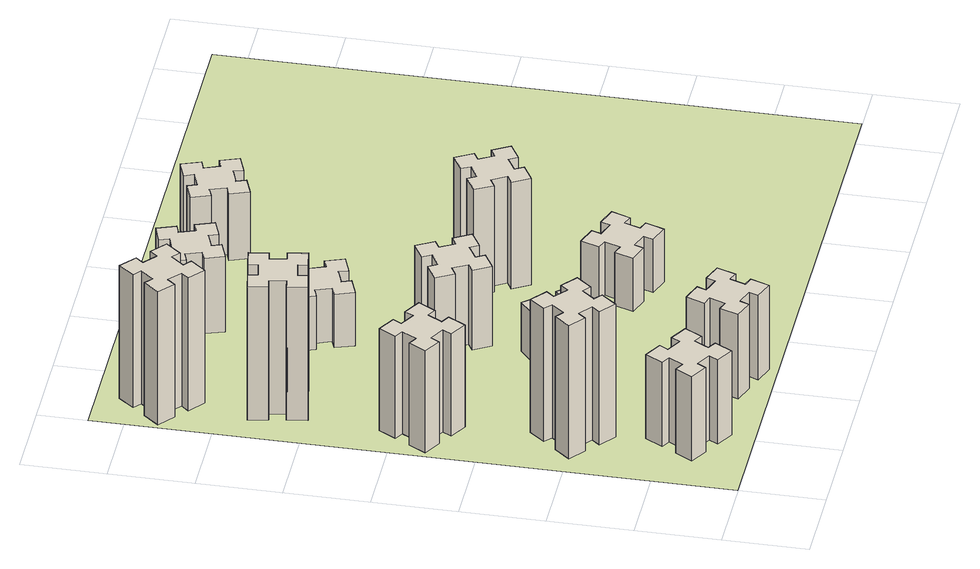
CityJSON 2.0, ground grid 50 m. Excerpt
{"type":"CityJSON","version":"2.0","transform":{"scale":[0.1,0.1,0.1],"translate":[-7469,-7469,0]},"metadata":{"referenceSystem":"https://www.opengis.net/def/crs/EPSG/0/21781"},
"CityObjects":{
"building1":{"type":"Building","attributes":{"class":"1000","function":"1000","usage":"1000","yearOfConstruction":2016,"roofType":"1000","measuredHeight":57,"storeysAboveGround":30,"storeysBelowGround":0},"geometry":[{"type":"Solid","lod":"1","boundaries":[[[[0,1,2,3,4,5,6,7,8,9,10,11,12,13,14,15,16,17,18,19]],[[17,16,20,21]],[[16,15,22,20]],[[15,14,23,22]],[[14,13,24,23]],[[13,12,25,24]],[[12,11,26,25]],[[11,10,27,26]],[[10,9,28,27]],[[9,8,29,28]],[[8,7,30,29]],[[7,6,31,30]],[[6,5,32,31]],[[5,4,33,32]],[[4,3,34,33]],[[3,2,35,34]],[[2,1,36,35]],[[1,0,37,36]],[[0,19,38,37]],[[19,18,39,38]],[[18,17,21,39]],[[24,25,26,27,28,29,30,31,32,33,34,35,36,37,38,39,21,20,22,23]]]]}]},
"building2":{"type":"Building","attributes":{"class":"1000","function":"1000","usage":"1000","yearOfConstruction":2016,"roofType":"1000","measuredHeight":90,"storeysAboveGround":30,"storeysBelowGround":0},"geometry":[{"type":"Solid","lod":"1","boundaries":[[[[40,41,42,43,44,45,46,47,48,49,50,51,52,53,54,55,56,57,58,59]],[[57,56,60,61]],[[56,55,62,60]],[[55,54,63,62]],[[54,53,64,63]],[[53,52,65,64]],[[52,51,66,65]],[[51,50,67,66]],[[50,49,68,67]],[[49,48,69,68]],[[48,47,70,69]],[[47,46,71,70]],[[46,45,72,71]],[[45,44,73,72]],[[44,43,74,73]],[[43,42,75,74]],[[42,41,76,75]],[[41,40,77,76]],[[40,59,78,77]],[[59,58,79,78]],[[58,57,61,79]],[[64,65,66,67,68,69,70,71,72,73,74,75,76,77,78,79,61,60,62,63]]]]}]},
"building3":{"type":"Building","attributes":{"class":"1000","function":"1000","usage":"1000","yearOfConstruction":2016,"roofType":"1000","measuredHeight":69,"storeysAboveGround":30,"storeysBelowGround":0},"geometry":[{"type":"Solid","lod":"1","boundaries":[[[[80,81,82,83,84,85,86,87,88,89,90,91,92,93,94,95,96,97,98,99]],[[97,96,100,101]],[[96,95,102,100]],[[95,94,103,102]],[[94,93,104,103]],[[93,92,105,104]],[[92,91,106,105]],[[91,90,107,106]],[[90,89,108,107]],[[89,88,109,108]],[[88,87,110,109]],[[87,86,111,110]],[[86,85,112,111]],[[85,84,113,112]],[[84,83,114,113]],[[83,82,115,114]],[[82,81,116,115]],[[81,80,117,116]],[[80,99,118,117]],[[99,98,119,118]],[[98,97,101,119]],[[104,105,106,107,108,109,110,111,112,113,114,115,116,117,118,119,101,100,102,103]]]]}]},
"building4":{"type":"Building","attributes":{"class":"1000","function":"1000","usage":"1000","yearOfConstruction":2016,"roofType":"1000","measuredHeight":90,"storeysAboveGround":30,"storeysBelowGround":0},"geometry":[{"type":"Solid","lod":"1","boundaries":[[[[120,121,122,123,124,125,126,127,128,129,130,131,132,133,134,135,136,137,138,139]],[[137,136,140,141]],[[136,135,142,140]],[[135,134,143,142]],[[134,133,144,143]],[[133,132,145,144]],[[132,131,146,145]],[[131,130,147,146]],[[130,129,148,147]],[[129,128,149,148]],[[128,127,150,149]],[[127,126,151,150]],[[126,125,152,151]],[[125,124,153,152]],[[124,123,154,153]],[[123,122,155,154]],[[122,121,156,155]],[[121,120,157,156]],[[120,139,158,157]],[[139,138,159,158]],[[138,137,141,159]],[[144,145,146,147,148,149,150,151,152,153,154,155,156,157,158,159,141,140,142,143]]]]}]},
"building5":{"type":"Building","attributes":{"class":"1000","function":"1000","usage":"1000","yearOfConstruction":2016,"roofType":"1000","measuredHeight":57,"storeysAboveGround":30,"storeysBelowGround":0},"geometry":[{"type":"Solid","lod":"1","boundaries":[[[[160,161,162,163,164,165,166,167,168,169,170,171,172,173,174,175,176,177,178,179]],[[177,176,180,181]],[[176,175,182,180]],[[175,174,183,182]],[[174,173,184,183]],[[173,172,185,184]],[[172,171,186,185]],[[171,170,187,186]],[[170,169,188,187]],[[169,168,189,188]],[[168,167,190,189]],[[167,166,191,190]],[[166,165,192,191]],[[165,164,193,192]],[[164,163,194,193]],[[163,162,195,194]],[[162,161,196,195]],[[161,160,197,196]],[[160,179,198,197]],[[179,178,199,198]],[[178,177,181,199]],[[184,185,186,187,188,189,190,191,192,193,194,195,196,197,198,199,181,180,182,183]]]]}]},
"building6":{"type":"Building","attributes":{"class":"1000","function":"1000","usage":"1000","yearOfConstruction":2016,"roofType":"1000","measuredHeight":90,"storeysAboveGround":30,"storeysBelowGround":0},"geometry":[{"type":"Solid","lod":"1","boundaries":[[[[200,201,202,203,204,205,206,207,208,209,210,211,212,213,214,215,216,217,218,219]],[[217,216,220,221]],[[216,215,222,220]],[[215,214,223,222]],[[214,213,224,223]],[[213,212,225,224]],[[212,211,226,225]],[[211,210,227,226]],[[210,209,228,227]],[[209,208,229,228]],[[208,207,230,229]],[[207,206,231,230]],[[206,205,232,231]],[[205,204,233,232]],[[204,203,234,233]],[[203,202,235,234]],[[202,201,236,235]],[[201,200,237,236]],[[200,219,238,237]],[[219,218,239,238]],[[218,217,221,239]],[[224,225,226,227,228,229,230,231,232,233,234,235,236,237,238,239,221,220,222,223]]]]}]},
"building7":{"type":"Building","attributes":{"class":"1000","function":"1000","usage":"1000","yearOfConstruction":2016,"roofType":"1000","measuredHeight":33,"storeysAboveGround":30,"storeysBelowGround":0},"geometry":[{"type":"Solid","lod":"1","boundaries":[[[[240,241,242,243,244,245,246,247,248,249,250,251,252,253,254,255,256,257,258,259]],[[257,256,260,261]],[[256,255,262,260]],[[255,254,263,262]],[[254,253,264,263]],[[253,252,265,264]],[[252,251,266,265]],[[251,250,267,266]],[[250,249,268,267]],[[249,248,269,268]],[[248,247,270,269]],[[247,246,271,270]],[[246,245,272,271]],[[245,244,273,272]],[[244,243,274,273]],[[243,242,275,274]],[[242,241,276,275]],[[241,240,277,276]],[[240,259,278,277]],[[259,258,279,278]],[[258,257,261,279]],[[264,265,266,267,268,269,270,271,272,273,274,275,276,277,278,279,261,260,262,263]]]]}]},
"building8":{"type":"Building","attributes":{"class":"1000","function":"1000","usage":"1000","yearOfConstruction":2016,"roofType":"1000","measuredHeight":54,"storeysAboveGround":30,"storeysBelowGround":0},"geometry":[{"type":"Solid","lod":"1","boundaries":[[[[280,281,282,283,284,285,286,287,288,289,290,291,292,293,294,295,296,297,298,299]],[[297,296,300,301]],[[296,295,302,300]],[[295,294,303,302]],[[294,293,304,303]],[[293,292,305,304]],[[292,291,306,305]],[[291,290,307,306]],[[290,289,308,307]],[[289,288,309,308]],[[288,287,310,309]],[[287,286,311,310]],[[286,285,312,311]],[[285,284,313,312]],[[284,283,314,313]],[[283,282,315,314]],[[282,281,316,315]],[[281,280,317,316]],[[280,299,318,317]],[[299,298,319,318]],[[298,297,301,319]],[[304,305,306,307,308,309,310,311,312,313,314,315,316,317,318,319,301,300,302,303]]]]}]},
"building9":{"type":"Building","attributes":{"class":"1000","function":"1000","usage":"1000","yearOfConstruction":2016,"roofType":"1000","measuredHeight":36,"storeysAboveGround":30,"storeysBelowGround":0},"geometry":[{"type":"Solid","lod":"1","boundaries":[[[[320,321,322,323,324,325,326,327,328,329,330,331,332,333,334,335,336,337,338,339]],[[337,336,340,341]],[[336,335,342,340]],[[335,334,343,342]],[[334,333,344,343]],[[333,332,345,344]],[[332,331,346,345]],[[331,330,347,346]],[[330,329,348,347]],[[329,328,349,348]],[[328,327,350,349]],[[327,326,351,350]],[[326,325,352,351]],[[325,324,353,352]],[[324,323,354,353]],[[323,322,355,354]],[[322,321,356,355]],[[321,320,357,356]],[[320,339,358,357]],[[339,338,359,358]],[[338,337,341,359]],[[344,345,346,347,348,349,350,351,352,353,354,355,356,357,358,359,341,340,342,343]]]]}]},
"building10":{"type":"Building","attributes":{"class":"1000","function":"1000","usage":"1000","yearOfConstruction":2016,"roofType":"1000","measuredHeight":51,"storeysAboveGround":30,"storeysBelowGround":0},"geometry":[{"type":"Solid","lod":"1","boundaries":[[[[360,361,362,363,364,365,366,367,368,369,370,371,372,373,374,375,376,377,378,379]],[[377,376,380,381]],[[376,375,382,380]],[[375,374,383,382]],[[374,373,384,383]],[[373,372,385,384]],[[372,371,386,385]],[[371,370,387,386]],[[370,369,388,387]],[[369,368,389,388]],[[368,367,390,389]],[[367,366,391,390]],[[366,365,392,391]],[[365,364,393,392]],[[364,363,394,393]],[[363,362,395,394]],[[362,361,396,395]],[[361,360,397,396]],[[360,379,398,397]],[[379,378,399,398]],[[378,377,381,399]],[[384,385,386,387,388,389,390,391,392,393,394,395,396,397,398,399,381,380,382,383]]]]}]},
"building11":{"type":"Building","attributes":{"class":"1000","function":"1000","usage":"1000","yearOfConstruction":2016,"roofType":"1000","measuredHeight":36,"storeysAboveGround":30,"storeysBelowGround":0},"geometry":[{"type":"Solid","lod":"1","boundaries":[[[[400,401,402,403,404,405,406,407,408,409,410,411,412,413,414,415,416,417,418,419]],[[417,416,420,421]],[[416,415,422,420]],[[415,414,423,422]],[[414,413,424,423]],[[413,412,425,424]],[[412,411,426,425]],[[411,410,427,426]],[[410,409,428,427]],[[409,408,429,428]],[[408,407,430,429]],[[407,406,431,430]],[[406,405,432,431]],[[405,404,433,432]],[[404,403,434,433]],[[403,402,435,434]],[[402,401,436,435]],[[401,400,437,436]],[[400,419,438,437]],[[419,418,439,438]],[[418,417,421,439]],[[424,425,426,427,428,429,430,431,432,433,434,435,436,437,438,439,421,420,422,423]]]]}]},
"building12":{"type":"Building","attributes":{"class":"1000","function":"1000","usage":"1000","yearOfConstruction":2016,"roofType":"1000","measuredHeight":72,"storeysAboveGround":30,"storeysBelowGround":0},"geometry":[{"type":"Solid","lod":"1","boundaries":[[[[440,441,442,443,444,445,446,447,448,449,450,451,452,453,454,455,456,457,458,459]],[[457,456,460,461]],[[456,455,462,460]],[[455,454,463,462]],[[454,453,464,463]],[[453,452,465,464]],[[452,451,466,465]],[[451,450,467,466]],[[450,449,468,467]],[[449,448,469,468]],[[448,447,470,469]],[[447,446,471,470]],[[446,445,472,471]],[[445,444,473,472]],[[444,443,474,473]],[[443,442,475,474]],[[442,441,476,475]],[[441,440,477,476]],[[440,459,478,477]],[[459,458,479,478]],[[458,457,461,479]],[[464,465,466,467,468,469,470,471,472,473,474,475,476,477,478,479,461,460,462,463]]]]}]},
"building13":{"type":"Building","attributes":{"class":"1000","function":"1000","usage":"1000","yearOfConstruction":2016,"roofType":"1000","measuredHeight":45,"storeysAboveGround":30,"storeysBelowGround":0},"geometry":[{"type":"Solid","lod":"1","boundaries":[[[[480,481,482,483,484,485,486,487,488,489,490,491,492,493,494,495,496,497,498,499]],[[497,496,500,501]],[[496,495,502,500]],[[495,494,503,502]],[[494,493,504,503]],[[493,492,505,504]],[[492,491,506,505]],[[491,490,507,506]],[[490,489,508,507]],[[489,488,509,508]],[[488,487,510,509]],[[487,486,511,510]],[[486,485,512,511]],[[485,484,513,512]],[[484,483,514,513]],[[483,482,515,514]],[[482,481,516,515]],[[481,480,517,516]],[[480,499,518,517]],[[499,498,519,518]],[[498,497,501,519]],[[504,505,506,507,508,509,510,511,512,513,514,515,516,517,518,519,501,500,502,503]]]]}]},
"landuse1":{"type":"LandUse","attributes":{"name":"plot1","function":"1010"},"geometry":[{"type":"MultiSurface","lod":"1","boundaries":[[[520,521,522,523]]]}]}
},
"vertices":[
[574,446,0],[487,496,0],[517,548,0],[413,608,0],[353,504,0],[405,474,0],[355,387,0],[303,417,0],[243,313,0],[347,253,0],[377,305,0],[464,255,0],[434,203,0],[538,143,0],[598,247,0],[546,277,0],[596,364,0],[648,334,0],[708,438,0],[604,498,0],[596,364,570],[648,334,570],[546,277,570],[598,247,570],[538,143,570],[434,203,570],[464,255,570],[377,305,570],[347,253,570],[243,313,570],[303,417,570],[355,387,570],[405,474,570],[353,504,570],[413,608,570],[517,548,570],[487,496,570],[574,446,570],[604,498,570],[708,438,570],
[484,1067,0],[408,1132,0],[446,1178,0],[354,1255,0],[277,1163,0],[323,1124,0],[259,1048,0],[213,1086,0],[136,994,0],[228,917,0],[266,963,0],[343,899,0],[304,853,0],[396,776,0],[473,868,0],[427,906,0],[492,983,0],[538,944,0],[615,1036,0],[523,1113,0],[492,983,900],[538,944,900],[427,906,900],[473,868,900],[396,776,900],[304,853,900],[343,899,900],[266,963,900],[228,917,900],[136,994,900],[213,1086,900],[259,1048,900],[323,1124,900],[277,1163,900],[354,1255,900],[446,1178,900],[408,1132,900],[484,1067,900],[523,1113,900],[615,1036,900],
[374,1926,0],[287,1976,0],[317,2028,0],[213,2088,0],[153,1984,0],[205,1954,0],[155,1867,0],[103,1897,0],[43,1793,0],[147,1733,0],[177,1785,0],[264,1735,0],[234,1683,0],[338,1623,0],[398,1727,0],[346,1757,0],[396,1844,0],[448,1814,0],[508,1918,0],[404,1978,0],[396,1844,690],[448,1814,690],[346,1757,690],[398,1727,690],[338,1623,690],[234,1683,690],[264,1735,690],[177,1785,690],[147,1733,690],[43,1793,690],[103,1897,690],[155,1867,690],[205,1954,690],[153,1984,690],[213,2088,690],[317,2028,690],[287,1976,690],[374,1926,690],[404,1978,690],[508,1918,690],
[405,2812,0],[307,2795,0],[297,2854,0],[178,2833,0],[199,2715,0],[258,2725,0],[276,2627,0],[217,2617,0],[237,2498,0],[356,2519,0],[345,2578,0],[444,2596,0],[454,2537,0],[572,2557,0],[551,2676,0],[492,2665,0],[475,2764,0],[534,2774,0],[513,2892,0],[395,2871,0],[475,2764,900],[534,2774,900],[492,2665,900],[551,2676,900],[572,2557,900],[454,2537,900],[444,2596,900],[345,2578,900],[356,2519,900],[237,2498,900],[217,2617,900],[276,2627,900],[258,2725,900],[199,2715,900],[178,2833,900],[297,2854,900],[307,2795,900],[405,2812,900],[395,2871,900],[513,2892,900],
[1029,360,0],[995,266,0],[939,287,0],[897,174,0],[1010,133,0],[1031,189,0],[1125,155,0],[1104,99,0],[1217,57,0],[1258,170,0],[1202,191,0],[1236,285,0],[1292,264,0],[1333,377,0],[1220,418,0],[1200,362,0],[1106,396,0],[1127,452,0],[1014,493,0],[973,380,0],[1106,396,570],[1127,452,570],[1200,362,570],[1220,418,570],[1333,377,570],[1292,264,570],[1236,285,570],[1202,191,570],[1258,170,570],[1217,57,570],[1104,99,570],[1125,155,570],[1031,189,570],[1010,133,570],[897,174,570],[939,287,570],[995,266,570],[1029,360,570],[973,380,570],[1014,493,570],
[384,3387,0],[308,3452,0],[346,3498,0],[254,3575,0],[177,3483,0],[223,3444,0],[159,3368,0],[113,3406,0],[36,3314,0],[128,3237,0],[166,3283,0],[243,3219,0],[204,3173,0],[296,3096,0],[373,3188,0],[327,3226,0],[392,3303,0],[438,3264,0],[515,3356,0],[423,3433,0],[392,3303,900],[438,3264,900],[327,3226,900],[373,3188,900],[296,3096,900],[204,3173,900],[243,3219,900],[166,3283,900],[128,3237,900],[36,3314,900],[113,3406,900],[159,3368,900],[223,3444,900],[177,3483,900],[254,3575,900],[346,3498,900],[308,3452,900],[384,3387,900],[423,3433,900],[515,3356,900],
[1083,1332,0],[1006,1267,0],[968,1313,0],[876,1236,0],[953,1144,0],[999,1183,0],[1063,1106,0],[1017,1068,0],[1094,976,0],[1186,1053,0],[1148,1099,0],[1224,1163,0],[1263,1117,0],[1355,1194,0],[1278,1286,0],[1232,1248,0],[1167,1324,0],[1213,1363,0],[1136,1455,0],[1044,1378,0],[1167,1324,330],[1213,1363,330],[1232,1248,330],[1278,1286,330],[1355,1194,330],[1263,1117,330],[1224,1163,330],[1148,1099,330],[1186,1053,330],[1094,976,330],[1017,1068,330],[1063,1106,330],[999,1183,330],[953,1144,330],[876,1236,330],[968,1313,330],[1006,1267,330],[1083,1332,330],[1044,1378,330],[1136,1455,330],
[1336,1867,0],[1286,1954,0],[1338,1984,0],[1278,2088,0],[1174,2028,0],[1204,1976,0],[1117,1926,0],[1087,1978,0],[983,1918,0],[1043,1814,0],[1095,1844,0],[1145,1757,0],[1093,1727,0],[1153,1623,0],[1257,1683,0],[1227,1735,0],[1314,1785,0],[1344,1733,0],[1448,1793,0],[1388,1897,0],[1314,1785,540],[1344,1733,540],[1227,1735,540],[1257,1683,540],[1153,1623,540],[1093,1727,540],[1145,1757,540],[1095,1844,540],[1043,1814,540],[983,1918,540],[1087,1978,540],[1117,1926,540],[1204,1976,540],[1174,2028,540],[1278,2088,540],[1338,1984,540],[1286,1954,540],[1336,1867,540],[1388,1897,540],[1448,1793,540],
[1125,2716,0],[1031,2682,0],[1010,2738,0],[897,2697,0],[939,2584,0],[995,2605,0],[1029,2511,0],[973,2490,0],[1014,2377,0],[1127,2419,0],[1106,2475,0],[1200,2509,0],[1220,2453,0],[1333,2494,0],[1292,2607,0],[1236,2586,0],[1202,2680,0],[1258,2700,0],[1217,2813,0],[1104,2772,0],[1202,2680,360],[1258,2700,360],[1236,2586,360],[1292,2607,360],[1333,2494,360],[1220,2453,360],[1200,2509,360],[1106,2475,360],[1127,2419,360],[1014,2377,360],[973,2490,360],[1029,2511,360],[995,2605,360],[939,2584,360],[897,2697,360],[1010,2738,360],[1031,2682,360],[1125,2716,360],[1104,2772,360],[1217,2813,360],
[1125,3456,0],[1031,3422,0],[1010,3478,0],[897,3437,0],[939,3324,0],[995,3345,0],[1029,3251,0],[973,3230,0],[1014,3117,0],[1127,3159,0],[1106,3215,0],[1200,3249,0],[1220,3193,0],[1333,3234,0],[1292,3347,0],[1236,3326,0],[1202,3420,0],[1258,3440,0],[1217,3553,0],[1104,3512,0],[1202,3420,510],[1258,3440,510],[1236,3326,510],[1292,3347,510],[1333,3234,510],[1220,3193,510],[1200,3249,510],[1106,3215,510],[1127,3159,510],[1014,3117,510],[973,3230,510],[1029,3251,510],[995,3345,510],[939,3324,510],[897,3437,510],[1010,3478,510],[1031,3422,510],[1125,3456,510],[1104,3512,510],[1217,3553,510],
[1769,1100,0],[1735,1006,0],[1679,1027,0],[1637,914,0],[1750,873,0],[1771,929,0],[1865,895,0],[1844,839,0],[1957,797,0],[1998,910,0],[1942,931,0],[1976,1025,0],[2032,1004,0],[2073,1117,0],[1960,1158,0],[1940,1102,0],[1846,1136,0],[1867,1192,0],[1754,1233,0],[1713,1120,0],[1846,1136,360],[1867,1192,360],[1940,1102,360],[1960,1158,360],[2073,1117,360],[2032,1004,360],[1976,1025,360],[1942,931,360],[1998,910,360],[1957,797,360],[1844,839,360],[1865,895,360],[1771,929,360],[1750,873,360],[1637,914,360],[1679,1027,360],[1735,1006,360],[1769,1100,360],[1713,1120,360],[1754,1233,360],
[1976,1767,0],[1926,1854,0],[1978,1884,0],[1918,1988,0],[1814,1928,0],[1844,1876,0],[1757,1826,0],[1727,1878,0],[1623,1818,0],[1683,1714,0],[1735,1744,0],[1785,1657,0],[1733,1627,0],[1793,1523,0],[1897,1583,0],[1867,1635,0],[1954,1685,0],[1984,1633,0],[2088,1693,0],[2028,1797,0],[1954,1685,720],[1984,1633,720],[1867,1635,720],[1897,1583,720],[1793,1523,720],[1733,1627,720],[1785,1657,720],[1735,1744,720],[1683,1714,720],[1623,1818,720],[1727,1878,720],[1757,1826,720],[1844,1876,720],[1814,1928,720],[1918,1988,720],[1978,1884,720],[1926,1854,720],[1976,1767,720],[2028,1797,720],[2088,1693,720],
[1865,3456,0],[1771,3422,0],[1750,3478,0],[1637,3437,0],[1679,3324,0],[1735,3345,0],[1769,3251,0],[1713,3230,0],[1754,3117,0],[1867,3159,0],[1846,3215,0],[1940,3249,0],[1960,3193,0],[2073,3234,0],[2032,3347,0],[1976,3326,0],[1942,3420,0],[1998,3440,0],[1957,3553,0],[1844,3512,0],[1942,3420,450],[1998,3440,450],[1976,3326,450],[2032,3347,450],[2073,3234,450],[1960,3193,450],[1940,3249,450],[1846,3215,450],[1867,3159,450],[1754,3117,450],[1713,3230,450],[1769,3251,450],[1735,3345,450],[1679,3324,450],[1637,3437,450],[1750,3478,450],[1771,3422,450],[1865,3456,450],[1844,3512,450],[1957,3553,450],
[5,3705,0],[3705,3705,0],[3705,5,0],[5,5,0]
]}
